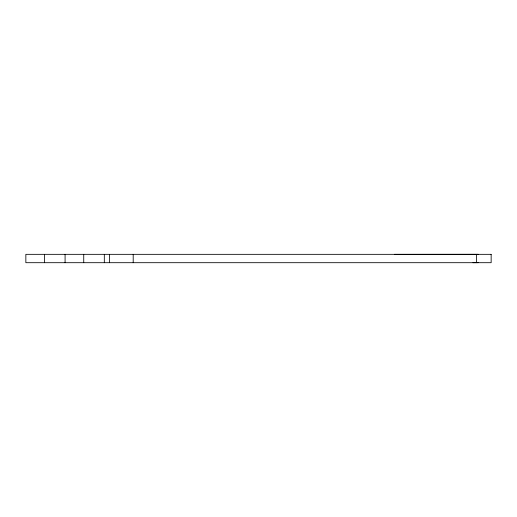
<?xml version="1.0" encoding="UTF-8"?>
<svg xmlns="http://www.w3.org/2000/svg" width="517" height="517" viewBox="0 0 517 517"><rect width="100%" height="100%" fill="white"/><g stroke="black" fill="none" stroke-linecap="round" stroke-linejoin="round"><path stroke-width="0.78" d="M478.135 254.306L394.413 254.338M472.971 262.694L478.135 262.662M476.441 254.338L476.441 262.694M133.199 254.338L133.199 262.694M109.578 254.338L109.578 262.694M104.318 254.338L104.318 262.694M83.735 254.338L83.735 262.694M65.084 254.338L65.084 262.694M44.501 254.338L44.501 262.694M491.15 254.338L25.85 254.338L25.856 262.694L491.15 262.694L491.15 254.338"/></g></svg>
